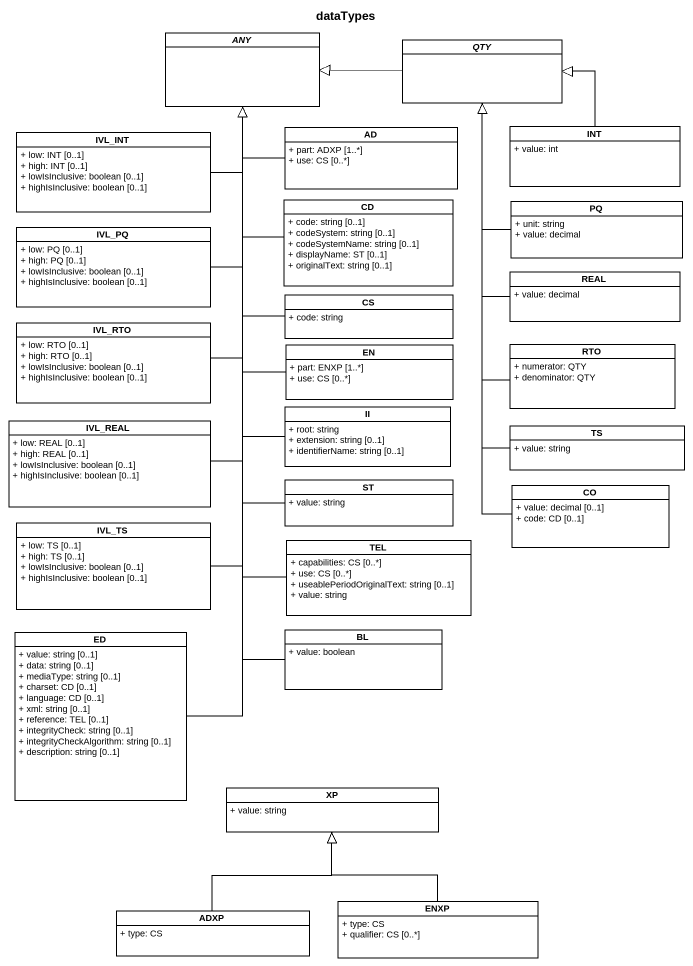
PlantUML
@startuml
title dataTypes
hide circle
hide empty members
skinparam classAttributeIconSize 0
abstract class ANY
abstract class QTY
class IVL_INT {
  + low: INT [0..1]
  + high: INT [0..1]
  + lowIsInclusive: boolean [0..1]
  + highIsInclusive: boolean [0..1]
}
class AD {
  + part: ADXP [1..*]
  + use: CS [0..*]
}
class INT {
  + value: int
}
class IVL_PQ {
  + low: PQ [0..1]
  + high: PQ [0..1]
  + lowIsInclusive: boolean [0..1]
  + highIsInclusive: boolean [0..1]
}
class CD {
  + code: string [0..1]
  + codeSystem: string [0..1]
  + codeSystemName: string [0..1]
  + displayName: ST [0..1]
  + originalText: string [0..1]
}
class PQ {
  + unit: string
  + value: decimal
}
class REAL {
  + value: decimal
}
class CS {
  + code: string
}
class IVL_RTO {
  + low: RTO [0..1]
  + high: RTO [0..1]
  + lowIsInclusive: boolean [0..1]
  + highIsInclusive: boolean [0..1]
}
class EN {
  + part: ENXP [1..*]
  + use: CS [0..*]
}
class RTO {
  + numerator: QTY
  + denominator: QTY
}
class IVL_REAL {
  + low: REAL [0..1]
  + high: REAL [0..1]
  + lowIsInclusive: boolean [0..1]
  + highIsInclusive: boolean [0..1]
}
class II {
  + root: string
  + extension: string [0..1]
  + identifierName: string [0..1]
}
class TS {
  + value: string
}
class ST {
  + value: string
}
class CO {
  + value: decimal [0..1]
  + code: CD [0..1]
}
class IVL_TS {
  + low: TS [0..1]
  + high: TS [0..1]
  + lowIsInclusive: boolean [0..1]
  + highIsInclusive: boolean [0..1]
}
class TEL {
  + capabilities: CS [0..*]
  + use: CS [0..*]
  + useablePeriodOriginalText: string [0..1]
  + value: string
}
class ED {
  + value: string [0..1]
  + data: string [0..1]
  + mediaType: string [0..1]
  + charset: CD [0..1]
  + language: CD [0..1]
  + xml: string [0..1]
  + reference: TEL [0..1]
  + integrityCheck: string [0..1]
  + integrityCheckAlgorithm: string [0..1]
  + description: string [0..1]
}
class BL {
  + value: boolean
}
class XP {
  + value: string
}
class ADXP {
  + type: CS
}
class ENXP {
  + type: CS
  + qualifier: CS [0..*]
}
QTY -left-|> ANY
IVL_INT -up-|> ANY
AD -up-|> ANY
INT -up-|> QTY
IVL_PQ -up-|> ANY
CD -up-|> ANY
PQ -up-|> QTY
REAL -up-|> QTY
CS -up-|> ANY
IVL_RTO -up-|> ANY
EN -up-|> ANY
RTO -up-|> QTY
IVL_REAL -up-|> ANY
II -up-|> ANY
TS -up-|> QTY
ST -up-|> ANY
CO -up-|> QTY
IVL_TS -up-|> ANY
TEL -up-|> ANY
ED -up-|> ANY
BL -up-|> ANY
ADXP -up-|> XP
ENXP -up-|> XP
@enduml
